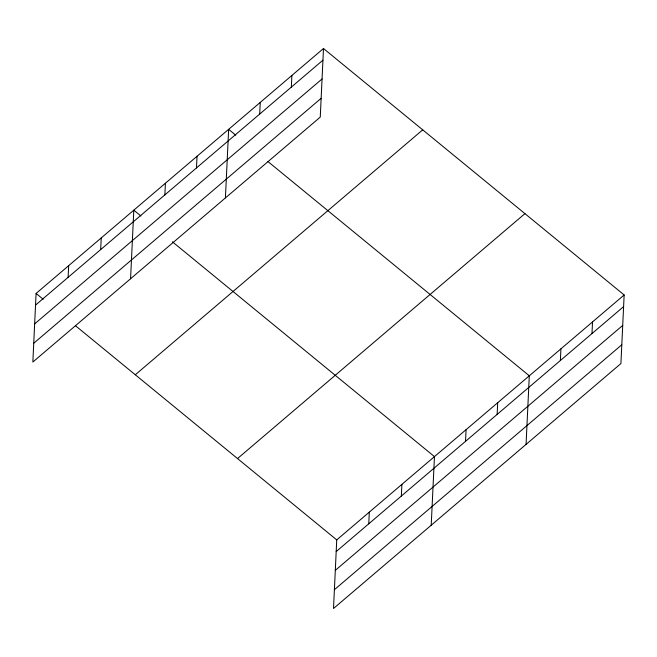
<?xml version="1.0" encoding="UTF-8"?>
<svg xmlns="http://www.w3.org/2000/svg" width="657" height="657" viewBox="0 0 657 657"><rect width="100%" height="100%" fill="white"/><g stroke="black" fill="none" stroke-linecap="round" stroke-linejoin="round"><path stroke-width="0.99" d="M323.49 48.511L36.086 293.441L32.85 362.032L320.263 117.102L323.49 48.511L624.15 294.968L620.914 363.559L333.51 608.489L336.737 539.898L624.15 294.968M68.106 277.344L68.656 265.683M100.677 249.586L101.227 237.924M130.571 278.757L133.806 210.166L140.894 215.972M164.866 194.883L165.416 183.221M196.484 167.946L197.034 156.276M225.417 197.929L228.652 129.339L235.732 135.145M259.712 114.055L260.262 102.393M291.33 87.118L291.88 75.448M368.766 523.801L369.316 512.14M401.337 496.043L401.887 484.381M431.222 525.214L434.458 456.623L172.389 241.792M465.526 441.34L466.076 429.678M497.144 414.403L497.694 402.741M526.068 444.387L529.304 375.796L268.023 161.614M560.372 360.512L560.922 348.851M591.982 333.575L592.532 321.914M35.535 305.103L322.94 60.173M34.649 323.893L322.061 78.963M33.737 343.241L321.142 98.312M135.301 374.769L422.714 129.84M237.522 458.57L524.935 213.64M336.195 551.56L623.6 306.63M335.308 570.35L622.713 325.42M334.388 589.707L621.801 344.777M36.086 293.441L43.173 299.247M75.456 325.716L336.737 539.898"/></g></svg>
